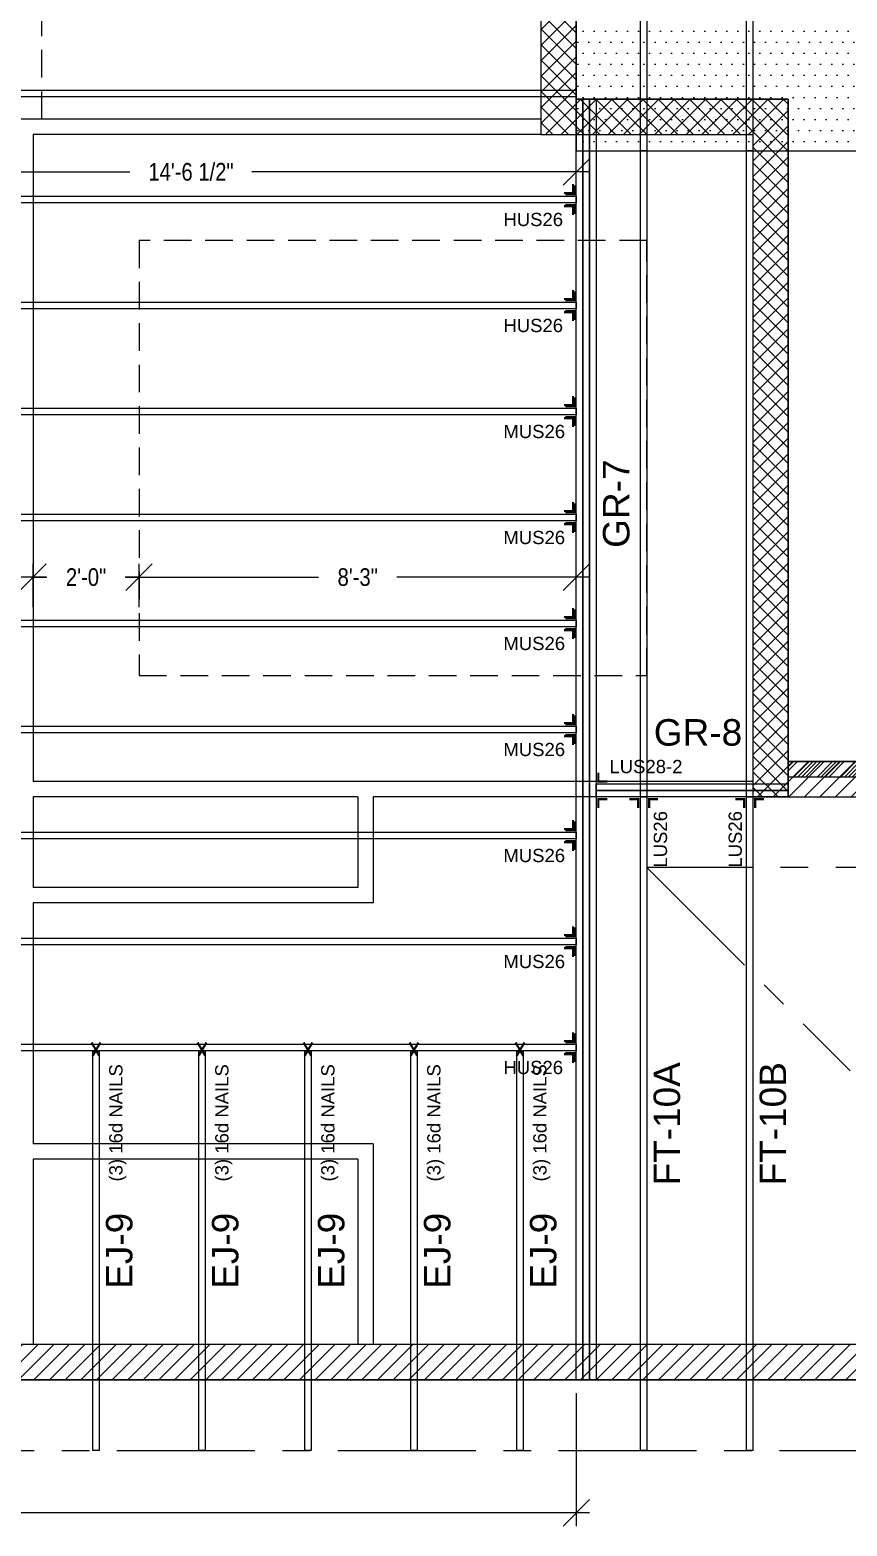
# Model space of a CAD drawing. Header units: inches. Extents: x -1174 to 3208, y -125 to 2788.
# Drawn here: x 1256 to 1441, y 499 to 837.8 of the extents above; entities that cross this region are included whole.
import ezdxf
from ezdxf.enums import TextEntityAlignment as Align

# ---------------------------------------------------------------- set-up
doc = ezdxf.new("R2010")
doc.units = ezdxf.units.IN
doc.header["$LTSCALE"] = 25
doc.header["$MEASUREMENT"] = 0
doc.header["$PDMODE"] = 34
doc.header["$PDSIZE"] = 0.08
doc.linetypes.add('CENTER', pattern=[2, 1.25, -0.25, 0.25, -0.25])
doc.linetypes.add('HIDDEN', pattern=[0.375, 0.25, -0.125])
for name, color, linetype in [('1WEXTERIOR', 150, 'Continuous'), ('1WFIXTURES', 3, 'Continuous'), ('1WINTERIOR', 4, 'Continuous'), ('R_connectors', 150, 'Continuous'), ('R_connectors_text', 150, 'Continuous'), ('RDIM', 2, 'Continuous'), ('RMARK', 80, 'Continuous'), ('ROOF', 7, 'CENTER'), ('RTRUSS', 30, 'Continuous')]:
    doc.layers.add(name, color=color, linetype=linetype)
doc.styles.add('Dim', font='ARIALN.TTF')
doc.styles.add('Plane', font='arial.ttf')
doc.dimstyles.new('Clearspan', dxfattribs={"dimscale": 48, "dimtxt": 0.083333, "dimasz": 0.125, "dimexe": 0.0625, "dimexo": 0.0625, "dimgap": 0.09375, "dimtad": 0, "dimtoh": 1, "dimdec": 4, "dimzin": 3, "dimdsep": 46, "dimlunit": 4, "dimtxsty": 'Dim', "dimblk": 'OBLIQUE', "dimcen": 0.09375, "dimdle": 0.0625, "dimazin": 0, "dimtfac": 1, "dimtdec": 4, "dimtix": 1, "dimtmove": 2, "dimatfit": 3, "dimfxl": 1, "dimfrac": 2, "dimtolj": 1, "dimtzin": 3, "dimarcsym": 0})

# ---------------------------------------------------------------- blocks, each defined once
blk = doc.blocks.new('LUS26')
at = {"const_width": 0.5}
for points in [[(-1.5, -2.75), (-1.5, -0.75), (-3.5, -0.75)], [(1.5, -2.75), (1.5, -0.75), (3.5, -0.75)]]:
    blk.add_lwpolyline(points, dxfattribs=at)
blk = doc.blocks.new('hanger3.0')
at = {"color": 0, "const_width": 0.5}
for points in [[(2.5, 2), (0.5, 2), (0.5, 4)], [(0.5, -4), (0.5, -2), (2.5, -2)]]:
    blk.add_lwpolyline(points, dxfattribs=at)
blk = doc.blocks.new('hanger1.5')
at = {"color": 0, "const_width": 0.5}
for points in [[(2.5, 1.25), (0.5, 1.25), (0.5, 3.25)], [(0.5, -3.25), (0.5, -1.25), (2.5, -1.25)]]:
    blk.add_lwpolyline(points, dxfattribs=at)
blk = doc.blocks.new('hanger16dNAILS')
at = {"color": 0, "const_width": 0.5}
for points in [[(1.12, -0.75), (-1.91, 1)], [(1.12, 0.75), (-1.91, -1)]]:
    blk.add_lwpolyline(points, dxfattribs=at)
blk = doc.blocks.new('_OBLIQUE')
at = {"color": 0, "linetype": 'ByBlock'}
blk.add_line((-0.5, -0.5), (0.5, 0.5), dxfattribs=at)
blk = doc.blocks.new('*D241')
at = {"layer": 'Defpoints', "color": 0, "transparency": 16777216}
for p in [(1256.68, 713.86), (1040.93, 704.1), (1256.68, 704.1)]:
    blk.add_point(p, dxfattribs=at)
at = {"layer": 'RDIM', "color": 0, "lineweight": -2, "transparency": 16777216}
for p, q in [((1040.93, 707.1), (1040.93, 716.86)), ((1256.68, 707.1), (1256.68, 716.86)), ((1037.93, 713.86), (1133.72, 713.86)), ((1259.68, 713.86), (1163.88, 713.86))]:
    blk.add_line(p, q, dxfattribs=at)
at = {"layer": 'RDIM', "color": 0, "lineweight": -2, "transparency": 16777216, "xscale": 6, "yscale": 6, "zscale": 6, "rotation": 180}
blk.add_blockref('_OBLIQUE', (1040.93, 713.86), dxfattribs=at)
at = {"layer": 'RDIM', "color": 0, "lineweight": -2, "transparency": 16777216, "xscale": 6, "yscale": 6, "zscale": 6}
blk.add_blockref('_OBLIQUE', (1256.68, 713.86), dxfattribs=at)
at = {"layer": 'RDIM', "color": 0, "transparency": 16777216, "insert": (1148.8, 713.86), "char_height": 4, "attachment_point": 5, "style": 'Dim'}
blk.add_mtext('\\A1;17\'-11 3/4"', dxfattribs=at)
blk = doc.blocks.new('*D242')
at = {"layer": 'Defpoints', "color": 0, "transparency": 16777216}
for p in [(1280.68, 713.86), (1256.68, 704.1), (1280.68, 704.1)]:
    blk.add_point(p, dxfattribs=at)
at = {"layer": 'RDIM', "color": 0, "lineweight": -2, "transparency": 16777216}
for p, q in [((1256.68, 707.1), (1256.68, 716.86)), ((1280.68, 707.1), (1280.68, 716.86)), ((1256.68, 713.86), (1250.68, 713.86)), ((1256.68, 713.86), (1259.78, 713.86)), ((1280.68, 713.86), (1277.57, 713.86)), ((1280.68, 713.86), (1286.68, 713.86))]:
    blk.add_line(p, q, dxfattribs=at)
at = {"layer": 'RDIM', "color": 0, "lineweight": -2, "transparency": 16777216, "xscale": 6, "yscale": 6, "zscale": 6}
blk.add_blockref('_OBLIQUE', (1256.68, 713.86), dxfattribs=at)
at = {"layer": 'RDIM', "color": 0, "lineweight": -2, "transparency": 16777216, "xscale": 6, "yscale": 6, "zscale": 6, "rotation": 180}
blk.add_blockref('_OBLIQUE', (1280.68, 713.86), dxfattribs=at)
at = {"layer": 'RDIM', "color": 0, "transparency": 16777216, "insert": (1268.68, 713.86), "char_height": 4, "attachment_point": 5, "style": 'Dim'}
blk.add_mtext('\\A1;2\'-0"', dxfattribs=at)
blk = doc.blocks.new('*D243')
at = {"layer": 'Defpoints', "color": 0, "transparency": 16777216}
for p in [(1379.68, 713.86), (1280.68, 704.1), (1379.68, 704.1)]:
    blk.add_point(p, dxfattribs=at)
at = {"layer": 'RDIM', "color": 0, "lineweight": -2, "transparency": 16777216}
for p, q in [((1280.68, 707.1), (1280.68, 716.86)), ((1379.68, 707.1), (1379.68, 716.86)), ((1277.68, 713.86), (1321.31, 713.86)), ((1382.68, 713.86), (1339.04, 713.86))]:
    blk.add_line(p, q, dxfattribs=at)
at = {"layer": 'RDIM', "color": 0, "lineweight": -2, "transparency": 16777216, "xscale": 6, "yscale": 6, "zscale": 6, "rotation": 180}
blk.add_blockref('_OBLIQUE', (1280.68, 713.86), dxfattribs=at)
at = {"layer": 'RDIM', "color": 0, "lineweight": -2, "transparency": 16777216, "xscale": 6, "yscale": 6, "zscale": 6}
blk.add_blockref('_OBLIQUE', (1379.68, 713.86), dxfattribs=at)
at = {"layer": 'RDIM', "color": 0, "transparency": 16777216, "insert": (1330.18, 713.86), "char_height": 4, "attachment_point": 5, "style": 'Dim'}
blk.add_mtext('\\A1;8\'-3"', dxfattribs=at)
blk = doc.blocks.new('*D244')
at = {"layer": 'Defpoints', "color": 0, "transparency": 16777216}
for p in [(1379.68, 532.1), (931.68, 516.1), (1379.68, 502.03)]:
    blk.add_point(p, dxfattribs=at)
at = {"layer": 'RDIM', "color": 0, "lineweight": -2, "transparency": 16777216}
for p, q in [((1379.68, 529.1), (1379.68, 499.03)), ((931.68, 513.1), (931.68, 499.03)), ((928.68, 502.03), (1145.54, 502.03)), ((1382.68, 502.03), (1165.81, 502.03))]:
    blk.add_line(p, q, dxfattribs=at)
at = {"layer": 'RDIM', "color": 0, "lineweight": -2, "transparency": 16777216, "xscale": 6, "yscale": 6, "zscale": 6, "rotation": 180}
blk.add_blockref('_OBLIQUE', (931.68, 502.03), dxfattribs=at)
at = {"layer": 'RDIM', "color": 0, "lineweight": -2, "transparency": 16777216, "xscale": 6, "yscale": 6, "zscale": 6}
blk.add_blockref('_OBLIQUE', (1379.68, 502.03), dxfattribs=at)
at = {"layer": 'RDIM', "color": 0, "transparency": 16777216, "insert": (1155.68, 502.03), "char_height": 4, "attachment_point": 5, "style": 'Dim'}
blk.add_mtext('\\A1;37\'-4"', dxfattribs=at)
blk = doc.blocks.new('*D291')
at = {"layer": 'Defpoints', "color": 0, "transparency": 16777216}
for p in [(1379.68, 805.62), (1205.18, 800.1), (1379.68, 800.1)]:
    blk.add_point(p, dxfattribs=at)
at = {"layer": 'RDIM', "color": 0, "lineweight": -2, "transparency": 16777216}
for p, q in [((1205.18, 803.1), (1205.18, 808.62)), ((1379.68, 803.1), (1379.68, 808.62)), ((1202.18, 805.62), (1278.62, 805.62)), ((1382.68, 805.62), (1306.23, 805.62))]:
    blk.add_line(p, q, dxfattribs=at)
at = {"layer": 'RDIM', "color": 0, "lineweight": -2, "transparency": 16777216, "xscale": 6, "yscale": 6, "zscale": 6, "rotation": 180}
blk.add_blockref('_OBLIQUE', (1205.18, 805.62), dxfattribs=at)
at = {"layer": 'RDIM', "color": 0, "lineweight": -2, "transparency": 16777216, "xscale": 6, "yscale": 6, "zscale": 6}
blk.add_blockref('_OBLIQUE', (1379.68, 805.62), dxfattribs=at)
at = {"layer": 'RDIM', "color": 0, "transparency": 16777216, "insert": (1292.43, 805.62), "char_height": 4, "attachment_point": 5, "style": 'Dim'}
blk.add_mtext('\\A1;14\'-6 1/2"', dxfattribs=at)

msp = doc.modelspace()

# ---------------------------------------------------------------- hatches: boundary and pattern name
at = {"layer": '1WFIXTURES'}
h = msp.add_hatch(dxfattribs=at)
h.set_pattern_fill('ANSI37', color=1, scale=20)
h.paths.add_polyline_path([(1427.67545, 664.10261), (1427.67545, 822.10261), (1379.67545, 822.10261), (1379.67545, 930.10261), (1371.67545, 930.10261), (1371.67545, 814.10261), (1419.67545, 814.10261), (1419.67545, 664.10261)])
h = msp.add_hatch(dxfattribs=at)
h.set_pattern_fill('ANSI31', color=256, scale=20)
h.paths.add_polyline_path([(759.67545, 752.10261), (751.67545, 752.10261), (751.67545, 532.10261), (1511.67545, 532.10261), (1511.67545, 672.10261), (1427.67545, 672.10261), (1427.67545, 664.10261), (1503.67545, 664.10261), (1503.67545, 540.10261), (759.67545, 540.10261)])
at = {"layer": 'RDIM'}
h = msp.add_hatch(dxfattribs=at)
h.set_pattern_fill('DOTS', color=2, scale=40)
h.paths.add_polyline_path([(1467.67545, 925.79011), (1379.67545, 926.10261), (1379.67545, 810.41511), (1467.67545, 810.41511)])
at = {"layer": 'RTRUSS'}
h = msp.add_hatch(dxfattribs=at)
h.set_pattern_fill('ANSI34', color=2, scale=5)
h.set_pattern_definition([(45, (1053.153, 923.9576), (-2.65165, 2.65165), []), (45, (1054.037, 923.9576), (-2.65165, 2.65165), []), (45, (1054.921, 923.9576), (-2.65165, 2.65165), []), (45, (1055.805, 923.9576), (-2.65165, 2.65165), [])])
h.paths.add_polyline_path([(1427.67545, 672.10261), (1503.67545, 672.10261), (1503.67545, 668.60261), (1427.67545, 668.60261)])

# ---------------------------------------------------------------- linework, layer by layer
at = {"layer": '1WEXTERIOR'}
for p, q in [((1371.67545, 926.60261), (1371.67545, 817.60261)), ((1379.67545, 922.10261), (1379.67545, 822.10261)), ((1379.67545, 822.10261), (1427.67545, 822.10261)), ((1427.67545, 822.10261), (1427.67545, 672.10261)), ((1371.67545, 814.10261), (1419.67545, 814.10261)), ((1419.67545, 814.10261), (1419.67545, 667.60261)), ((1427.67545, 672.10261), (1511.67545, 672.10261)), ((1419.67545, 664.10261), (1503.67545, 664.10261)), ((1330.17545, 540.10261), (1256.67545, 540.10261)), ((1503.67545, 540.10261), (1333.67545, 540.10261)), ((1511.67545, 532.10261), (751.67545, 532.10261))]:
    msp.add_line(p, q, dxfattribs=at)
at = {"layer": '1WFIXTURES', "color": 1}
msp.add_lwpolyline([(1427.67545, 664.10261), (1427.67545, 822.10261), (1379.67545, 822.10261), (1379.67545, 930.10261), (1371.67545, 930.10261), (1371.67545, 814.10261), (1419.67545, 814.10261), (1419.67545, 664.10261)], close=True, dxfattribs=at)
at = {"layer": '1WFIXTURES'}
msp.add_lwpolyline([(759.67545, 752.10261), (751.67545, 752.10261), (751.67545, 532.10261), (1511.67545, 532.10261), (1511.67545, 672.10261), (1427.67545, 672.10261), (1427.67545, 664.10261), (1503.67545, 664.10261), (1503.67545, 540.10261), (759.67545, 540.10261)], close=True, dxfattribs=at)
at = {"layer": '1WINTERIOR', "linetype": 'HIDDEN'}
msp.add_line((1258.67545, 817.60261), (1258.67545, 926.60261), dxfattribs=at)
at = {"layer": '1WINTERIOR'}
for p, q in [((1371.67545, 817.60261), (1253.17545, 817.60261)), ((1371.67545, 814.10261), (1256.67545, 814.10261)), ((1256.67545, 814.10261), (1256.67545, 667.60261)), ((1419.67545, 667.60261), (1256.67545, 667.60261)), ((1256.67545, 664.10261), (1256.67545, 643.60261)), ((1330.17545, 664.10261), (1256.67545, 664.10261)), ((1330.17545, 664.10261), (1330.17545, 643.60261)), ((1419.67545, 664.10261), (1333.67545, 664.10261)), ((1333.67545, 664.10261), (1333.67545, 640.10261)), ((1330.17545, 643.60261), (1256.67545, 643.60261)), ((1333.67545, 640.10261), (1256.67545, 640.10261)), ((1256.67545, 640.10261), (1256.67545, 585.60261)), ((1333.67545, 585.60261), (1256.67545, 585.60261)), ((1333.67545, 585.60261), (1333.67545, 540.10261)), ((1330.17545, 582.10261), (1256.67545, 582.10261)), ((1256.67545, 582.10261), (1256.67545, 540.10261)), ((1330.17545, 582.10261), (1330.17545, 540.10261))]:
    msp.add_line(p, q, dxfattribs=at)
at = {"layer": '1WINTERIOR', "linetype": 'HIDDEN'}
msp.add_lwpolyline([(1280.67545, 691.60261), (1395.67545, 691.60261), (1395.67545, 790.10261), (1280.67545, 790.10261)], close=True, dxfattribs=at)
at = {"layer": 'RDIM', "elevation": 260.25}
msp.add_lwpolyline([(1467.67545, 925.79011), (1379.67545, 926.10261), (1379.67545, 810.41511), (1467.67545, 810.41511), (1467.67545, 925.79011)], dxfattribs=at)
at = {"layer": 'ROOF'}
for p, q in [((1395.67545, 648.10261), (1441.67545, 602.10261)), ((1519.67545, 648.10261), (1395.67545, 648.10261)), ((675.67545, 516.10261), (1527.67545, 516.10261))]:
    msp.add_line(p, q, dxfattribs=at)
at = {"layer": 'RTRUSS'}
for points in [[(1394.17545, 664.10261), (1394.17545, 1088.10261), (1395.67545, 1088.10261), (1395.67545, 664.10261)], [(1418.17545, 664.10261), (1418.17545, 1088.10261), (1419.67545, 1088.10261), (1419.67545, 664.10261)], [(1394.17545, 810.41511), (1394.17545, 925.79011), (1395.67545, 925.79011), (1395.67545, 810.41511)], [(1418.17545, 810.41511), (1418.17545, 925.79011), (1419.67545, 925.79011), (1419.67545, 810.41511)], [(844.67545, 824.10261), (1379.67545, 824.10261), (1379.67545, 822.60261), (844.67545, 822.60261)], [(1379.67545, 532.10261), (1379.67545, 822.10261), (1384.17545, 822.10261), (1384.17545, 532.10261)], [(1379.67545, 532.10261), (1379.67545, 822.10261), (1381.17545, 822.10261), (1381.17545, 532.10261)], [(1381.17545, 532.10261), (1381.17545, 822.10261), (1382.67545, 822.10261), (1382.67545, 532.10261)], [(1382.67545, 532.10261), (1382.67545, 822.10261), (1384.17545, 822.10261), (1384.17545, 532.10261)], [(844.67545, 800.10261), (1379.67545, 800.10261), (1379.67545, 798.60261), (844.67545, 798.60261)], [(844.67545, 776.10261), (1379.67545, 776.10261), (1379.67545, 774.60261), (844.67545, 774.60261)], [(931.67545, 752.10261), (1379.67545, 752.10261), (1379.67545, 750.60261), (931.67545, 750.60261)], [(931.67545, 728.10261), (1379.67545, 728.10261), (1379.67545, 726.60261), (931.67545, 726.60261)], [(931.67545, 704.10261), (1379.67545, 704.10261), (1379.67545, 702.60261), (931.67545, 702.60261)], [(931.67545, 680.10261), (1379.67545, 680.10261), (1379.67545, 678.60261), (931.67545, 678.60261)], [(1427.67545, 672.10261), (1503.67545, 672.10261), (1503.67545, 668.60261), (1427.67545, 668.60261)], [(1384.17545, 667.10261), (1427.67545, 667.10261), (1427.67545, 664.10261), (1384.17545, 664.10261)], [(1384.17545, 667.10261), (1427.67545, 667.10261), (1427.67545, 665.60261), (1384.17545, 665.60261)], [(1384.17545, 665.60261), (1427.67545, 665.60261), (1427.67545, 664.10261), (1384.17545, 664.10261)], [(1394.17545, 516.10261), (1394.17545, 664.10261), (1395.67545, 664.10261), (1395.67545, 516.10261)], [(1418.17545, 516.10261), (1418.17545, 664.10261), (1419.67545, 664.10261), (1419.67545, 516.10261)], [(931.67545, 656.10261), (1379.67545, 656.10261), (1379.67545, 654.60261), (931.67545, 654.60261)], [(931.67545, 632.10261), (1379.67545, 632.10261), (1379.67545, 630.60261), (931.67545, 630.60261)], [(931.67545, 608.10261), (1379.67545, 608.10261), (1379.67545, 606.60261), (931.67545, 606.60261)], [(1270.17545, 516.10261), (1270.17545, 606.60261), (1271.67545, 606.60261), (1271.67545, 516.10261)], [(1294.17545, 516.10261), (1294.17545, 606.60261), (1295.67545, 606.60261), (1295.67545, 516.10261)], [(1318.17545, 516.10261), (1318.17545, 606.60261), (1319.67545, 606.60261), (1319.67545, 516.10261)], [(1342.17545, 516.10261), (1342.17545, 606.60261), (1343.67545, 606.60261), (1343.67545, 516.10261)], [(1366.17545, 516.10261), (1366.17545, 606.60261), (1367.67545, 606.60261), (1367.67545, 516.10261)]]:
    msp.add_lwpolyline(points, close=True, dxfattribs=at)

# ---------------------------------------------------------------- block references
at = {"layer": 'R_connectors', "color": 1}
for p, rotation in [((1379.67545, 799.35261), 180.0000000000001), ((1379.67545, 775.35261), 180.0000000000001), ((1379.67545, 751.35261), 180.0000000000001), ((1379.67545, 727.35261), 180.0000000000001), ((1379.67545, 703.35261), 180.0000000000001), ((1379.67545, 679.35261), 180.0000000000001), ((1394.92545, 664.10261), 270.0000000000001), ((1418.92545, 664.10261), 270.0000000000002), ((1379.67545, 655.35261), 180.0000000000001), ((1379.67545, 631.35261), 180.0000000000001), ((1379.67545, 607.35261), 180.0000000000001)]:
    msp.add_blockref('hanger1.5', p, dxfattribs=dict(at, rotation=rotation))
msp.add_blockref('hanger3.0', (1384.17545, 665.60261), dxfattribs=at)
at = {"layer": 'R_connectors', "color": 150, "rotation": 270.0000000000006}
for p in [(1270.92545, 606.60261), (1294.92545, 606.60261), (1318.92545, 606.60261), (1342.92545, 606.60261), (1366.92545, 606.60261)]:
    msp.add_blockref('hanger16dNAILS', p, dxfattribs=at)
at = {"layer": 'RTRUSS', "rotation": 270}
for p in [(1379.67545, 799.35261), (1379.67545, 775.35261), (1379.67545, 751.35261), (1379.67545, 727.35261), (1379.67545, 703.35261), (1379.67545, 679.35261), (1379.67545, 655.35261), (1379.67545, 631.35261), (1379.67545, 607.35261)]:
    msp.add_blockref('LUS26', p, dxfattribs=at)

# ---------------------------------------------------------------- texts
at = {"layer": 'R_connectors_text', "color": 1, "style": 'Plane'}
for p in [(1376.67545, 796.35261), (1376.67545, 772.35261)]:
    msp.add_text('HUS26', height=3, dxfattribs=at).set_placement(p, align=Align.TOP_RIGHT)
for s, p in [('MUS26', (1363.16521, 745.35261)), ('MUS26', (1363.16521, 721.35261)), ('MUS26', (1363.16521, 697.35261)), ('MUS26', (1363.16521, 673.35261)), ('LUS28-2', (1387.17545, 669.49074)), ('MUS26', (1363.16521, 649.35261)), ('MUS26', (1363.16521, 625.35261)), ('HUS26', (1363.16521, 601.35261))]:
    msp.add_text(s, height=3, dxfattribs=at).set_placement(p)
for p in [(1400.22545, 648.10261, 170.47917), (1417.15799, 648.10261, 168.58333)]:
    msp.add_text('LUS26', height=3, rotation=90, dxfattribs=at).set_placement(p)
at = {"layer": 'R_connectors_text', "color": 150, "style": 'Plane'}
for p in [(1273.92545, 603.60261), (1297.92545, 603.60261), (1321.92545, 603.60261), (1345.92545, 603.60261), (1369.92545, 603.60261)]:
    msp.add_text('(3) 16d NAILS', height=3, rotation=90, dxfattribs=at).set_placement(p, align=Align.TOP_RIGHT)
at = {"layer": 'RMARK', "color": 2, "style": 'Plane'}
for s, p in [('GR-7', (1388.71059, 730.51681)), ('FT-10A', (1400.17545, 590.10261)), ('FT-10B', (1424.17545, 590.10261)), ('EJ-9', (1276.17545, 561.35261)), ('EJ-9', (1300.17545, 561.35261)), ('EJ-9', (1324.17545, 561.35261)), ('EJ-9', (1348.17545, 561.35261)), ('EJ-9', (1372.17545, 561.35261))]:
    msp.add_text(s, height=6, rotation=90, dxfattribs=at).set_placement(p, align=Align.MIDDLE_CENTER)
msp.add_text('GR-8', height=6, dxfattribs=at).set_placement((1407.22767, 678.72344), align=Align.MIDDLE_CENTER)

# ---------------------------------------------------------------- dimensions: what is measured, and where the dimension line sits
at = {"layer": 'RDIM'}
for base, p1, p2, picture, middle in [((1379.67545, 805.62197), (1205.17545, 800.10261), (1379.67545, 800.10261), '*D291', (1292.42545, 805.62197)), ((1256.67545, 713.86118), (1040.92545, 704.10261), (1256.67545, 704.10261), '*D241', (1148.80045, 713.86118)), ((1280.67545, 713.86118), (1256.67545, 704.10261), (1280.67545, 704.10261), '*D242', (1268.67545, 713.86118)), ((1379.67545, 713.86118), (1280.67545, 704.10261), (1379.67545, 704.10261), '*D243', (1330.17545, 713.86118)), ((1379.67545, 502.02754), (931.67545, 516.10261), (1379.67545, 532.10261), '*D244', (1155.67545, 502.02754))]:
    dim = msp.add_linear_dim(base=base, p1=p1, p2=p2, dimstyle='Clearspan', dxfattribs=at)
    dim.commit()
    dim.dimension.update_dxf_attribs({"geometry": picture, "text_midpoint": middle})

doc.saveas('drawing.dxf')
